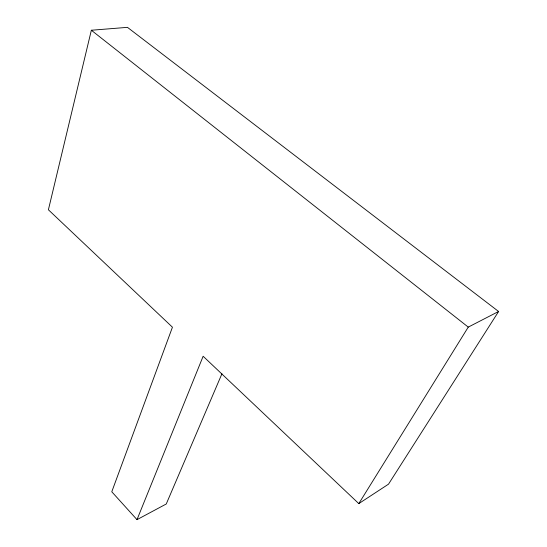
<?xml version="1.0" encoding="UTF-8"?>
<svg xmlns="http://www.w3.org/2000/svg" width="547" height="547" viewBox="0 0 547 547"><rect width="100%" height="100%" fill="white"/><g stroke="black" fill="none" stroke-linecap="round" stroke-linejoin="round"><path stroke-width="0.82" d="M137.003 519.65L203.135 356.254L358.798 503.609L388.514 484.163L498.597 311.489L127.458 27.35L91.349 30.242L48.403 209.781L172.442 327.202L111.779 491.78L137.003 519.65L166.254 503.992L221.932 373.786M358.798 503.609L468.259 327.113L498.597 311.489M91.349 30.242L468.259 327.113"/></g></svg>
